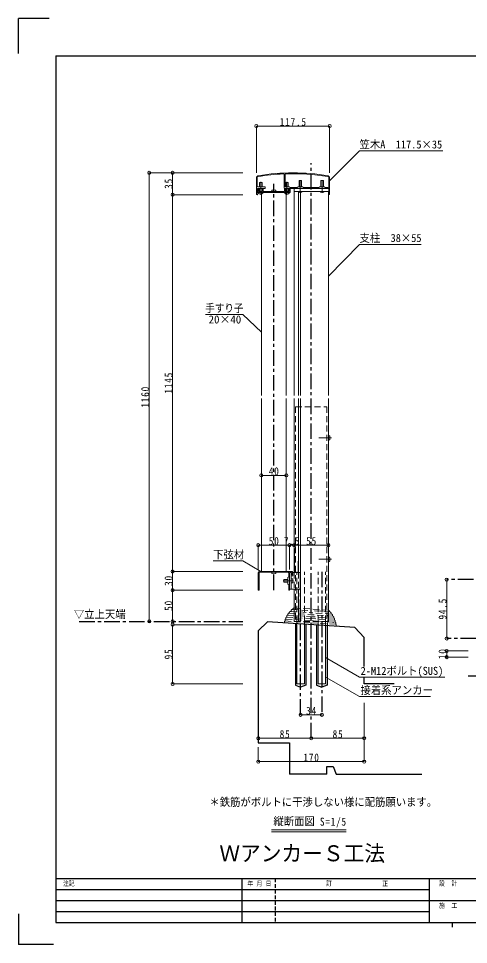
# Model space of a CAD drawing. Units: millimetres at full size, sheet at 1:5; some dimension numbers follow another scale. Extents: x -1050 to 1050, y -742 to 742.
# Drawn here: x -1050 to -327, y -742 to 742 of the extents above; entities that cross this region are included whole.
import ezdxf
from ezdxf.enums import TextEntityAlignment as Align

# ---------------------------------------------------------------- set-up
doc = ezdxf.new("R2010")
doc.units = ezdxf.units.MM
doc.header["$LTSCALE"] = 5
for name, pattern in [('CHAIN1', [8, 5, -1, 1, -1]), ('DASHED1', [1.8, 1.2, -0.6]), ('DASHED2', [3, 2, -1])]:
    doc.linetypes.add(name, pattern=pattern)
for name, color, linetype in [('0-0_通り芯', 7, 'CHAIN1'), ('0-1_躯体', 134, 'Continuous'), ('1-4_印刷位置ライン', 7, 'Continuous'), ('1-5_図枠1_1', 7, 'Continuous')]:
    doc.layers.add(name, color=color, linetype=linetype)
for name, color, linetype, lineweight in [('0-3_寸法', 54, 'Continuous', 20), ('0-4_手摺部材', 92, 'Continuous', 20), ('0-5_手すり子', 12, 'Continuous', 20), ('0-6_パネル', 4, 'DASHED2', 20), ('0-9_文字', 3, 'Continuous', 20), ('0-A_支柱', 6, 'Continuous', 20), ('0-B_足元', 4, 'Continuous', 20)]:
    doc.layers.add(name, color=color, linetype=linetype, lineweight=lineweight)
doc.styles.add('ＭＳ ゴシック', font='')
doc.styles.add('ＭＳ 明朝', font='')
doc.styles.get('ＭＳ ゴシック').set_extended_font_data('MS Gothic')
doc.styles.get('ＭＳ 明朝').set_extended_font_data('MS Mincho')

# ---------------------------------------------------------------- blocks, each defined once
blk = doc.blocks.new('dimension_origin')
at = {"color": 0, "linetype": 'Continuous', "lineweight": -2}
blk.add_circle((0, 0), 1.25, dxfattribs=at)

msp = doc.modelspace()

# ---------------------------------------------------------------- linework, layer by layer
at = {"layer": '0-0_通り芯'}
for p, q in [((-580, -411.793), (-580, 510.77)), ((-640, -174.293), (-640, 477.181)), ((-597, -374.293), (-597, -144.654)), ((-563, -144.654), (-563, -374.293)), ((-199.542, -157.293), (-362.5, -157.293)), ((-952.5, -224.293), (-690, -224.293)), ((924.67, -251.793), (-362.5, -251.793)), ((-328.068, -311.793), (919.731, -311.793))]:
    msp.add_line(p, q, dxfattribs=at)
at = {"layer": '0-0_通り芯', "linetype": 'Continuous'}
for p, q in [((-661, 463.7), (-661.2, 463.5)), ((-661, 463.7), (-660.8, 463.5)), ((-619, 463.7), (-619.2, 463.5)), ((-619, 463.7), (-618.8, 463.5)), ((-607.5, -107.68), (-607.5, -145.793)), ((-600.7, -145.793), (-600.7, -127.68)), ((-607.5, -172.793), (-607.5, -172.906)), ((-600.7, -172.793), (-600.7, -172.906))]:
    msp.add_line(p, q, dxfattribs=at)
at = {"layer": '0-1_躯体'}
for p, q in [((-650, -225.059), (-665, -239.293)), ((-510, -234.249), (-650, -225.059)), ((-605.5, -227.98), (-605.5, -326.707)), ((-588.5, -229.096), (-588.5, -326.707)), ((-571.5, -230.212), (-571.5, -326.707)), ((-554.5, -231.328), (-554.5, -326.707)), ((-510, -234.249), (-495, -250.015)), ((-665, -239.293), (-665, -419.293)), ((-495, -296.449), (-495, -250.015)), ((-495, -324.293), (-495, -314.984)), ((-446.84, -324.293), (-495, -324.293)), ((-605.5, -326.707), (-597, -329.654)), ((-588.5, -326.707), (-597, -329.654)), ((-571.5, -326.707), (-563, -329.654)), ((-554.5, -326.707), (-563, -329.654)), ((-555, -469.293), (-555, -457.293)), ((-555, -457.293), (-545, -457.293)), ((-545, -457.293), (-540, -469.293)), ((-555, -469.293), (-615, -469.293)), ((-540, -469.293), (-402.248, -469.293))]:
    msp.add_line(p, q, dxfattribs=at)
msp.add_lwpolyline([(-665, -419.293), (-615, -419.293), (-615, -469.293)], dxfattribs=at)
at = {"layer": '0-3_寸法'}
for p, q in [((-668, 495), (-668, 570)), ((-668, 570), (-550.5, 570)), ((-550.5, 495), (-550.5, 570)), ((-690, 495), (-840, 495)), ((-840, 495), (-840, -224.293)), ((-802.5, 495), (-802.5, 460)), ((-690, 460), (-802.5, 460)), ((-802.5, 460), (-802.5, -144.293)), ((-660, 9.768), (-620, 9.768)), ((-665, -141.293), (-665, -102.126)), ((-665, -102.126), (-615, -102.126)), ((-615, -141.293), (-615, -102.126)), ((-615, -102.126), (-607.5, -102.126)), ((-607.5, -102.126), (-552.5, -102.126)), ((-690, -144.293), (-802.5, -144.293)), ((-802.5, -144.293), (-802.5, -174.293)), ((-362.5, -157.293), (-362.5, -251.793)), ((-690, -174.293), (-802.5, -174.293)), ((-802.5, -174.293), (-802.5, -224.293)), ((-802.5, -229.654), (-802.5, -324.654)), ((-802.5, -229.654), (-690, -229.654)), ((-362.5, -271.793), (-362.5, -281.793)), ((-328.001, -271.793), (-362.5, -271.793)), ((-362.5, -281.793), (-328.001, -281.793)), ((-690, -324.654), (-802.5, -324.654)), ((-495, -354.862), (-495, -449.293)), ((-597, -374.293), (-563, -374.293)), ((-665, -411.793), (-580, -411.793)), ((-580, -411.793), (-495, -411.793)), ((-665, -449.293), (-665, -425.993)), ((-665, -449.293), (-495, -449.293))]:
    msp.add_line(p, q, dxfattribs=at)
at = {"layer": '0-4_手摺部材'}
for p, q in [((-623.5, 492.263), (-623.5, 471)), ((-622.1, 492.396), (-622.1, 472.5)), ((-668, 487.459), (-668, 461)), ((-666.6, 487.459), (-666.6, 473.5)), ((-663, 479.5), (-659, 479.5)), ((-663, 473), (-663, 479.5)), ((-659, 479.5), (-659, 473)), ((-621, 479.5), (-617, 479.5)), ((-621, 473), (-621, 479.5)), ((-617, 479.5), (-617, 473)), ((-599.5, 482.5), (-599.5, 473)), ((-564.5, 482.5), (-564.5, 473)), ((-551.9, 487.459), (-551.9, 472.4)), ((-550.5, 487.459), (-550.5, 461)), ((-666.6, 461), (-666.5, 461)), ((-666.3, 469), (-666, 469.3)), ((-666.3, 469), (-666, 468.7)), ((-666, 470), (-666, 469.3)), ((-666, 470), (-654.7, 470)), ((-666, 464), (-666, 469.4)), ((-666, 468.7), (-666, 468)), ((-665.6, 472.5), (-653.7, 472.5)), ((-665.5, 463.5), (-614.5, 463.5)), ((-664.8, 469.4), (-664.8, 464.9)), ((-664.8, 464.9), (-658.2, 464.9)), ((-664.402, 462.381), (-664.5, 463.5)), ((-657.5, 463.5), (-664.5, 463.5)), ((-663, 464.9), (-663, 470)), ((-659, 470), (-659, 464.9)), ((-658.2, 464.9), (-658.2, 469.4)), ((-657.598, 462.381), (-657.5, 463.5)), ((-653.7, 472.5), (-653.7, 471)), ((-643.402, 466.019), (-643.5, 464.9)), ((-643.5, 464.9), (-636.5, 464.9)), ((-636.598, 466.019), (-636.5, 464.9)), ((-623, 464.9), (-623, 469.4)), ((-551.9, 470), (-622.5, 470)), ((-622.402, 462.381), (-622.5, 463.5)), ((-615.5, 463.5), (-622.5, 463.5)), ((-615, 472.5), (-622.1, 472.5)), ((-621.8, 464.9), (-621.8, 469.4)), ((-615.2, 464.9), (-621.8, 464.9)), ((-621, 464.9), (-621, 470)), ((-617, 470), (-617, 464.9)), ((-615.598, 462.381), (-615.5, 463.5)), ((-615.2, 469.4), (-615.2, 464.9)), ((-614.5, 471.4), (-615, 472.5)), ((-614.5, 471.4), (-602, 471.4)), ((-614, 464), (-614, 469.4)), ((-593.5, 472.5), (-593, 471.4)), ((-567, 471.4), (-593, 471.4)), ((-567, 471.4), (-566.5, 472.5)), ((-558.5, 472.5), (-566.5, 472.5)), ((-552, 461), (-551.9, 461)), ((-551.9, 470), (-551.9, 461)), ((-666.5, 460), (-667, 460)), ((-552, 460), (-551.5, 460)), ((-665, -146.293), (-665, -173.693)), ((-663.8, -173.693), (-663.8, -146.493)), ((-611, -144.293), (-663, -144.293)), ((-662.8, -145.493), (-617.2, -145.493)), ((-643.402, -146.612), (-643.5, -145.493)), ((-636.5, -145.493), (-643.5, -145.493)), ((-636.598, -146.612), (-636.5, -145.493)), ((-616.2, -146.493), (-616.2, -152.693)), ((-615, -145.793), (-611.5, -145.793)), ((-615, -173.693), (-615, -145.793)), ((-612, -145.793), (-612, -172.793)), ((-611.5, -145.793), (-611.5, -148.543)), ((-610, -148.543), (-610, -145.293)), ((-609.531, -145.793), (-597.5, -145.793)), ((-609.531, -145.793), (-609.531, -151.091)), ((-624, -157.293), (-624, -161.293)), ((-617.5, -157.293), (-624, -157.293)), ((-617.5, -161.293), (-624, -161.293)), ((-617.5, -153.993), (-616.2, -152.693)), ((-617.5, -153.993), (-617.5, -164.593)), ((-609.531, -151.091), (-612, -151.091)), ((-610.881, -155.891), (-612, -155.793)), ((-612, -155.793), (-612, -162.793)), ((-610.881, -162.695), (-612, -162.793)), ((-617.5, -164.593), (-616.2, -165.893)), ((-616.2, -165.893), (-616.2, -173.693))]:
    msp.add_line(p, q, dxfattribs=at)
at = {"layer": '0-4_手摺部材', "linetype": 'CHAIN1'}
for p, q in [((-661, 459.8), (-661, 480.5)), ((-619, 459.8), (-619, 480.5)), ((-597.5, 462.9), (-597.5, 483.5)), ((-562.5, 462.9), (-562.5, 483.5)), ((-624.791, -159.293), (-608.571, -159.293))]:
    msp.add_line(p, q, dxfattribs=at)
at = {"layer": '0-4_手摺部材'}
for points in [[(-599.5, 482.5), (-595.5, 482.5), (-595.5, 473)], [(-564.5, 482.5), (-560.5, 482.5), (-560.5, 473)], [(-666.6, 461), (-666.6, 468), (-666, 468)], [(-623, 464.9), (-657, 464.9), (-657, 469.4)], [(-593.5, 472.5), (-601.5, 472.5), (-602, 471.4)], [(-558.5, 472.5), (-558, 471.4), (-552.9, 471.4)], [(-615, -172.793), (-597.5, -172.793), (-597.5, -145.793)]]:
    msp.add_lwpolyline(points, dxfattribs=at)
for centre, radius, start, end in [((-665, 487.459), 3, 99.31306, 180), ((-609.25, 147.5), 347.5, 80.68694, 99.31306), ((-609.25, 147.5), 346.1, 92.53273, 99.31306), ((-624.5, 492.263), 1, 0, 92.53273), ((-621.1, 492.396), 1, 91.9678, 180), ((-609.25, 147.5), 346.1, 80.68694, 91.9678), ((-553.5, 487.459), 3, 0, 80.68694), ((-665, 487.459), 1.6, 99.31306, 180), ((-553.5, 487.459), 1.6, 0, 80.68694), ((-667, 461), 1, 180, 270), ((-665.6, 473.5), 1, 180, 270), ((-666.5, 460.5), 0.5, 270, 90), ((-665.4, 469.4), 0.6, 0, 180), ((-665.5, 464), 0.5, 180, 270), ((-663.107, 462.494), 1.3, 185, 254.11915), ((-661, 469.9), 9, 254.11915, 285.88085), ((-658.893, 462.494), 1.3, 285.88085, 355), ((-657.6, 469.4), 0.6, 0, 180), ((-654.7, 471), 1, 270, 360), ((-642.107, 465.906), 1.3, 105.88085, 175), ((-640, 458.5), 9, 74.11915, 105.88085), ((-637.893, 465.906), 1.3, 5, 74.11915), ((-622.5, 471), 1, 180, 270), ((-622.4, 469.4), 0.6, 0, 180), ((-621.107, 462.494), 1.3, 185, 254.11915), ((-619, 469.9), 9, 254.11915, 285.88085), ((-616.893, 462.494), 1.3, 285.88085, 355), ((-614.6, 469.4), 0.6, 0, 180), ((-614.5, 464), 0.5, 270, 360), ((-598.941, 465.913), 2, 207.17276, 268.94141), ((-597.5, 543.9), 80, 268.94141, 271.05859), ((-596.059, 465.913), 2, 271.05859, 332.82724), ((-563.941, 465.913), 2, 207.17276, 268.94141), ((-562.5, 543.9), 80, 268.94141, 271.05859), ((-561.059, 465.913), 2, 271.05859, 332.82724), ((-552.9, 472.4), 1, 270, 360), ((-552, 460.5), 0.5, 90, 270), ((-551.5, 461), 1, 270, 360), ((-663, -146.293), 2, 90, 180), ((-662.8, -146.493), 1, 90, 180), ((-642.107, -146.499), 1.3, 185, 254.11915), ((-640, -139.093), 9, 254.11915, 285.88085), ((-637.893, -146.499), 1.3, 285.88085, 355), ((-617.2, -146.493), 1, 0, 90), ((-611, -145.293), 1, 0, 90), ((-610.75, -148.543), 0.75, 180, 360), ((-610.994, -157.186), 1.3, 15.88085, 85), ((-610.994, -161.4), 1.3, 275, 344.11915), ((-618.4, -159.293), 9, 344.11915, 15.88085), ((-664.4, -173.693), 0.6, 180, 360), ((-615.6, -173.693), 0.6, 180, 360)]:
    msp.add_arc(centre, radius, start, end, dxfattribs=at)
at = {"layer": '0-5_手すり子'}
for p, q in [((-660, 463.5), (-660, 137.854)), ((-620, 137.854), (-620, 463.5)), ((-607.5, 465), (-552.5, 465)), ((-660, 132.854), (-660, -144.293)), ((-620, -144.293), (-620, 132.854))]:
    msp.add_line(p, q, dxfattribs=at)
at = {"layer": '0-6_パネル'}
for p, q in [((-551.347, -211.985), (-551.442, -212.577)), ((-544.37, -225.215), (-544.593, -226.609))]:
    msp.add_line(p, q, dxfattribs=at)
at = {"layer": '0-9_文字'}
for p, q in [((-524.014, -558.793), (-643.767, -558.793)), ((-524.014, -561.793), (-643.767, -561.793))]:
    msp.add_line(p, q, dxfattribs=at)
for points in [[(-550.5, 482.26), (-502.5, 530.26), (-368.75, 530.26)], [(-552.5, 329.28), (-502.5, 380.26), (-403.75, 380.26)], [(-660, 239.635), (-690, 267.76), (-750, 267.76)], [(-660.821, -144.293), (-690, -127.447), (-737.5, -127.447)], [(-557, -282.48), (-502.5, -313.946), (-365.712, -313.946)], [(-555.77, -314.282), (-502.5, -345.038), (-388.431, -345.038)]]:
    msp.add_lwpolyline(points, dxfattribs=at)
at = {"layer": '0-A_支柱'}
for p, q in [((-607.5, 137.854), (-607.5, 470)), ((-600.7, 464.961), (-600.7, 137.854)), ((-597.2, 137.854), (-597.2, 463.901)), ((-552.5, 465), (-552.5, 137.854)), ((-607.5, 132.854), (-607.5, -145.793)), ((-600.7, 132.854), (-600.7, -145.793)), ((-597.2, -172.906), (-597.2, 132.854)), ((-552.5, 132.854), (-552.5, -224.654)), ((-597.2, -110.905), (-597.2, -224.654)), ((-607.5, -172.793), (-607.5, -224.654)), ((-600.7, -172.793), (-600.7, -224.654))]:
    msp.add_line(p, q, dxfattribs=at)
at = {"layer": '0-A_支柱', "linetype": 'DASHED2'}
for p, q in [((-607.5, -145.793), (-607.5, -172.793)), ((-600.7, -145.793), (-600.7, -172.793)), ((-607.5, -224.654), (-552.5, -224.654))]:
    msp.add_line(p, q, dxfattribs=at)
at = {"layer": '0-B_足元', "linetype": 'DASHED2'}
for p, q in [((-605, 120), (-555, 120)), ((-605, 120), (-605, -224.654)), ((-555, 120), (-555, -224.654)), ((-603, -224.654), (-603, -144.654)), ((-591, -224.654), (-591, -144.654)), ((-569, -224.654), (-569, -144.654)), ((-557, -224.654), (-557, -144.654)), ((-612.383, -207.084), (-612.461, -208.282)), ((-610.436, -205.208), (-580.111, -207.198)), ((-609.509, -204.667), (-609.548, -205.266)), ((-607.382, -202.803), (-579.941, -204.604)), ((-549.786, -209.189), (-580.111, -207.198)), ((-552.5, -206.405), (-579.941, -204.604)), ((-554.138, -231.351), (-552.5, -206.405)), ((-621.883, -221.651), (-622.017, -223.689)), ((-620.719, -218.909), (-620.827, -220.562)), ((-620.827, -220.56), (-581.159, -223.164)), ((-619.252, -216.015), (-619.345, -217.424)), ((-619.345, -217.424), (-580.948, -219.944)), ((-617.445, -213.07), (-617.529, -214.363)), ((-617.529, -214.363), (-580.74, -216.778)), ((-615.515, -211.285), (-580.53, -213.581)), ((-615.181, -210.101), (-615.26, -211.301)), ((-613.224, -208.232), (-580.321, -210.391)), ((-542.551, -222.464), (-580.948, -219.944)), ((-543.951, -219.193), (-580.74, -216.778)), ((-545.545, -215.878), (-580.53, -213.581)), ((-547.418, -212.551), (-580.321, -210.391)), ((-550.635, -208.532), (-550.675, -209.131)), ((-548.102, -211.304), (-548.18, -212.502)), ((-545.722, -214.66), (-545.801, -215.861)), ((-543.866, -217.9), (-543.951, -219.193)), ((-542.459, -221.056), (-542.551, -222.464)), ((-622.863, -224.91), (-622.989, -226.832)), ((-622.017, -223.689), (-581.369, -226.358)), ((-540.721, -229.026), (-581.369, -226.358)), ((-541.491, -225.768), (-581.159, -223.164)), ((-541.383, -224.117), (-541.492, -225.77)), ((-540.587, -226.987), (-540.721, -229.026)), ((-540.041, -230.346), (-540.168, -232.268))]:
    msp.add_line(p, q, dxfattribs=at)
at = {"layer": '0-B_足元', "linetype": 'CHAIN1'}
for p, q in [((-547.28, 70), (-567.895, 70)), ((-547.28, -124.654), (-567.895, -124.654))]:
    msp.add_line(p, q, dxfattribs=at)
at = {"layer": '0-B_足元'}
for p, q in [((-551.381, 73.402), (-552.5, 73.5)), ((-552.5, 73.5), (-552.5, 66.5)), ((-551.381, 66.598), (-552.5, 66.5)), ((-551.381, -121.252), (-552.5, -121.154)), ((-552.5, -121.154), (-552.5, -128.154)), ((-551.381, -128.056), (-552.5, -128.154)), ((-603, -324.654), (-603, -224.654)), ((-591, -224.654), (-591, -324.654)), ((-569, -224.654), (-569, -324.654)), ((-557, -324.654), (-557, -224.654)), ((-591, -324.654), (-603, -324.654)), ((-569, -324.654), (-557, -324.654))]:
    msp.add_line(p, q, dxfattribs=at)
for centre, radius, start, end in [((-551.494, 72.107), 1.3, 15.88085, 85), ((-551.494, 67.893), 1.3, 275, 344.11915), ((-558.9, 70), 9, 344.11915, 15.88085), ((-551.494, -122.547), 1.3, 15.88085, 85), ((-551.494, -126.761), 1.3, 275, 344.11915), ((-558.9, -124.654), 9, 344.11915, 15.88085)]:
    msp.add_arc(centre, radius, start, end, dxfattribs=at)
at = {"layer": '0-B_足元', "linetype": 'DASHED2'}
for centre, radius, start, end in [((-610.344, -207.261), 2.047, 82.80574, 175.04071), ((-607.513, -204.798), 2, 86.24439, 176.24439), ((-552.631, -208.401), 2, 356.24439, 86.24439), ((-620.676, -221.763), 1.212, 97.16541, 174.70582), ((-619.238, -218.9), 1.48, 94.11984, 180.3566), ((-617.591, -216.023), 1.661, 87.86715, 179.73502), ((-615.584, -213.146), 1.862, 87.88914, 177.68339), ((-613.229, -210.186), 1.954, 82.81507, 177.49962), ((-550.146, -211.213), 2.047, 357.44808, 89.68305), ((-547.669, -214.489), 1.954, 354.98916, 89.67372), ((-545.72, -217.732), 1.862, 354.8054, 84.59965), ((-544.106, -220.846), 1.661, 352.75376, 84.62164), ((-542.849, -223.914), 1.48, 352.13219, 78.36895), ((-621.412, -225.012), 1.455, 114.58064, 175.95495), ((-541.798, -226.94), 1.212, 357.78297, 75.32338), ((-541.493, -230.258), 1.455, 356.53383, 57.90814)]:
    msp.add_arc(centre, radius, start, end, dxfattribs=at)
at = {"layer": '1-4_印刷位置ライン'}
for p, q in [((-1050, 686.222), (-1050, 742.5)), ((-1000.874, 742.5), (-1050, 742.5)), ((-1050, -693.374), (-1050, -742.5)), ((-993.722, -742.5), (-1050, -742.5))]:
    msp.add_line(p, q, dxfattribs=at)
at = {"layer": '1-5_図枠1_1'}
for p, q in [((-990, 682.5), (703.535, 682.5)), ((-990, -636.793), (990, -636.793)), ((-691.162, -636.793), (-691.162, -707.5)), ((-390.657, -636.793), (-390.657, -707.5)), ((-990, -654.47), (-390.657, -654.47)), ((-990, -672.146), (-37.121, -672.146)), ((-990, -689.823), (-390.657, -689.823)), ((-353.535, -707.5), (-353.535, -714.571))]:
    msp.add_line(p, q, dxfattribs=at)
at = {"layer": '1-5_図枠1_1', "linetype": 'DASHED1'}
msp.add_line((-638.131, -636.793), (-638.131, -707.5), dxfattribs=at)
msp.add_line((-638.131, -636.793), (-638.131, -707.5), dxfattribs=at)
at = {"layer": '1-5_図枠1_1'}
msp.add_lwpolyline([(-990, 682.5), (-990, -707.5), (990, -707.5)], dxfattribs=at)

# ---------------------------------------------------------------- block references
at = {"layer": '0-3_寸法', "xscale": 2, "yscale": 2}
for p, rotation in [((-668, 570), 180), ((-840, 495), 90), ((-802.5, 495), 90), ((-802.5, 460), 270), ((-802.5, 460), 90), ((-660, 9.768), 180), ((-665, -102.126), 180), ((-615, -102.126), 180), ((-607.5, -102.126), 180), ((-802.5, -144.293), 270), ((-802.5, -144.293), 90), ((-362.5, -157.293), 90), ((-802.5, -174.293), 270), ((-802.5, -174.293), 90), ((-840, -224.293), 270), ((-802.5, -224.293), 270), ((-802.5, -229.654), 90), ((-362.5, -251.793), 270), ((-362.5, -271.793), 90), ((-362.5, -281.793), 270), ((-802.5, -324.654), 270), ((-597, -374.293), 180), ((-665, -411.793), 180), ((-580, -411.793), 180), ((-665, -449.293), 180)]:
    msp.add_blockref('dimension_origin', p, dxfattribs=dict(at, rotation=rotation))
for p in [(-550.5, 570), (-620, 9.768), (-615, -102.126), (-607.5, -102.126), (-552.5, -102.126), (-563, -374.293), (-580, -411.793), (-495, -411.793), (-495, -449.293)]:
    msp.add_blockref('dimension_origin', p, dxfattribs=at)

# ---------------------------------------------------------------- texts
at = {"layer": '0-3_寸法', "char_height": 12.83, "attachment_point": 7, "style": 'ＭＳ ゴシック'}
for s, insert in [('\\T1.17;\\W0.85;117.5', (-630.5, 570)), ('\\T1.17;\\W0.85;40', (-648.125, 9.768)), ('\\T1.17;\\W0.85;50', (-648.125, -102.126)), ('\\T1.17;\\W0.85;7.5', (-623.75, -102.126)), ('\\T1.17;\\W0.85;55', (-588.125, -102.126)), ('\\T1.17;\\W0.85;34', (-588.125, -374.293)), ('\\T1.17;\\W0.85;85', (-630.625, -411.793)), ('\\T1.17;\\W0.85;85', (-545.625, -411.793)), ('\\T1.17;\\W0.85;170', (-592.5, -449.293))]:
    msp.add_mtext(s, dxfattribs=dict(at, insert=insert))
at = {"layer": '0-3_寸法', "char_height": 12.83, "attachment_point": 7, "rotation": 90, "style": 'ＭＳ ゴシック'}
for s, insert in [('\\T1.17;\\W0.85;35', (-802.5, 469.375)), ('\\T1.17;\\W0.85;1145', (-802.5, 140.979)), ('\\T1.17;\\W0.85;1160', (-840, 118.479)), ('\\T1.17;\\W0.85;30', (-802.5, -167.418)), ('\\T1.17;\\W0.85;50', (-802.5, -207.418)), ('\\T1.17;\\W0.85;94.5', (-362.5, -221.418)), ('\\T1.17;\\W0.85;95', (-802.5, -285.279)), ('\\T1.17;\\W0.85;10', (-362.5, -284.918))]:
    msp.add_mtext(s, dxfattribs=dict(at, insert=insert))
at = {"layer": '0-9_文字', "style": 'ＭＳ ゴシック'}
for s, height, width, p in [('笠木A\u3000117.5×35', 12.83, 0.95, (-502.5, 530.26)), ('支柱\u300038×55', 12.83, 0.95, (-502.5, 380.26)), ('手すり子', 12.83, 0.85, (-750, 267.76)), ('下弦材', 12.83, 0.95, (-737.5, -127.447)), ('▽立上天端', 12.83, 0.95, (-961.076, -223.127)), ('2-M12ボルト(SUS)', 12.83, 0.95, (-500.712, -313.946)), ('接着系アンカー', 12.83, 0.95, (-500.931, -345.038)), ('＊鉄筋がボルトに干渉しない様に配筋願います。', 12.83, 0.95, (-743.55, -524.293)), ('縦断面図', 12.83, 0.95, (-640.701, -555.106)), ('ＷアンカーＳ工法', 25.66, 0.95, (-727.5, -616.793))]:
    msp.add_text(s, height=height, dxfattribs=dict(at, width=width)).set_placement(p, align=Align.BOTTOM_LEFT)
msp.add_text('20×40', height=12.83, dxfattribs=at).set_placement((-744.764, 249.592), align=Align.BOTTOM_LEFT)
at = {"layer": '0-9_文字', "insert": (-566.097, -555.106), "char_height": 12.83, "attachment_point": 7, "style": 'ＭＳ ゴシック'}
msp.add_mtext('\\T1.17;\\W0.85;S=1/5', dxfattribs=at)
at = {"layer": '1-5_図枠1_1', "style": 'ＭＳ 明朝', "width": 0.85}
for s, p in [('注記', (-978.418, -650.934)), ('年 月 日', (-682.419, -650.934)), ('訂               正', (-556.108, -650.934)), ('  設  計', (-385.607, -650.934)), ('  施  工', (-385.607, -686.288))]:
    msp.add_text(s, height=7.776, dxfattribs=at).set_placement(p, align=Align.BOTTOM_LEFT)

doc.saveas('drawing.dxf')
